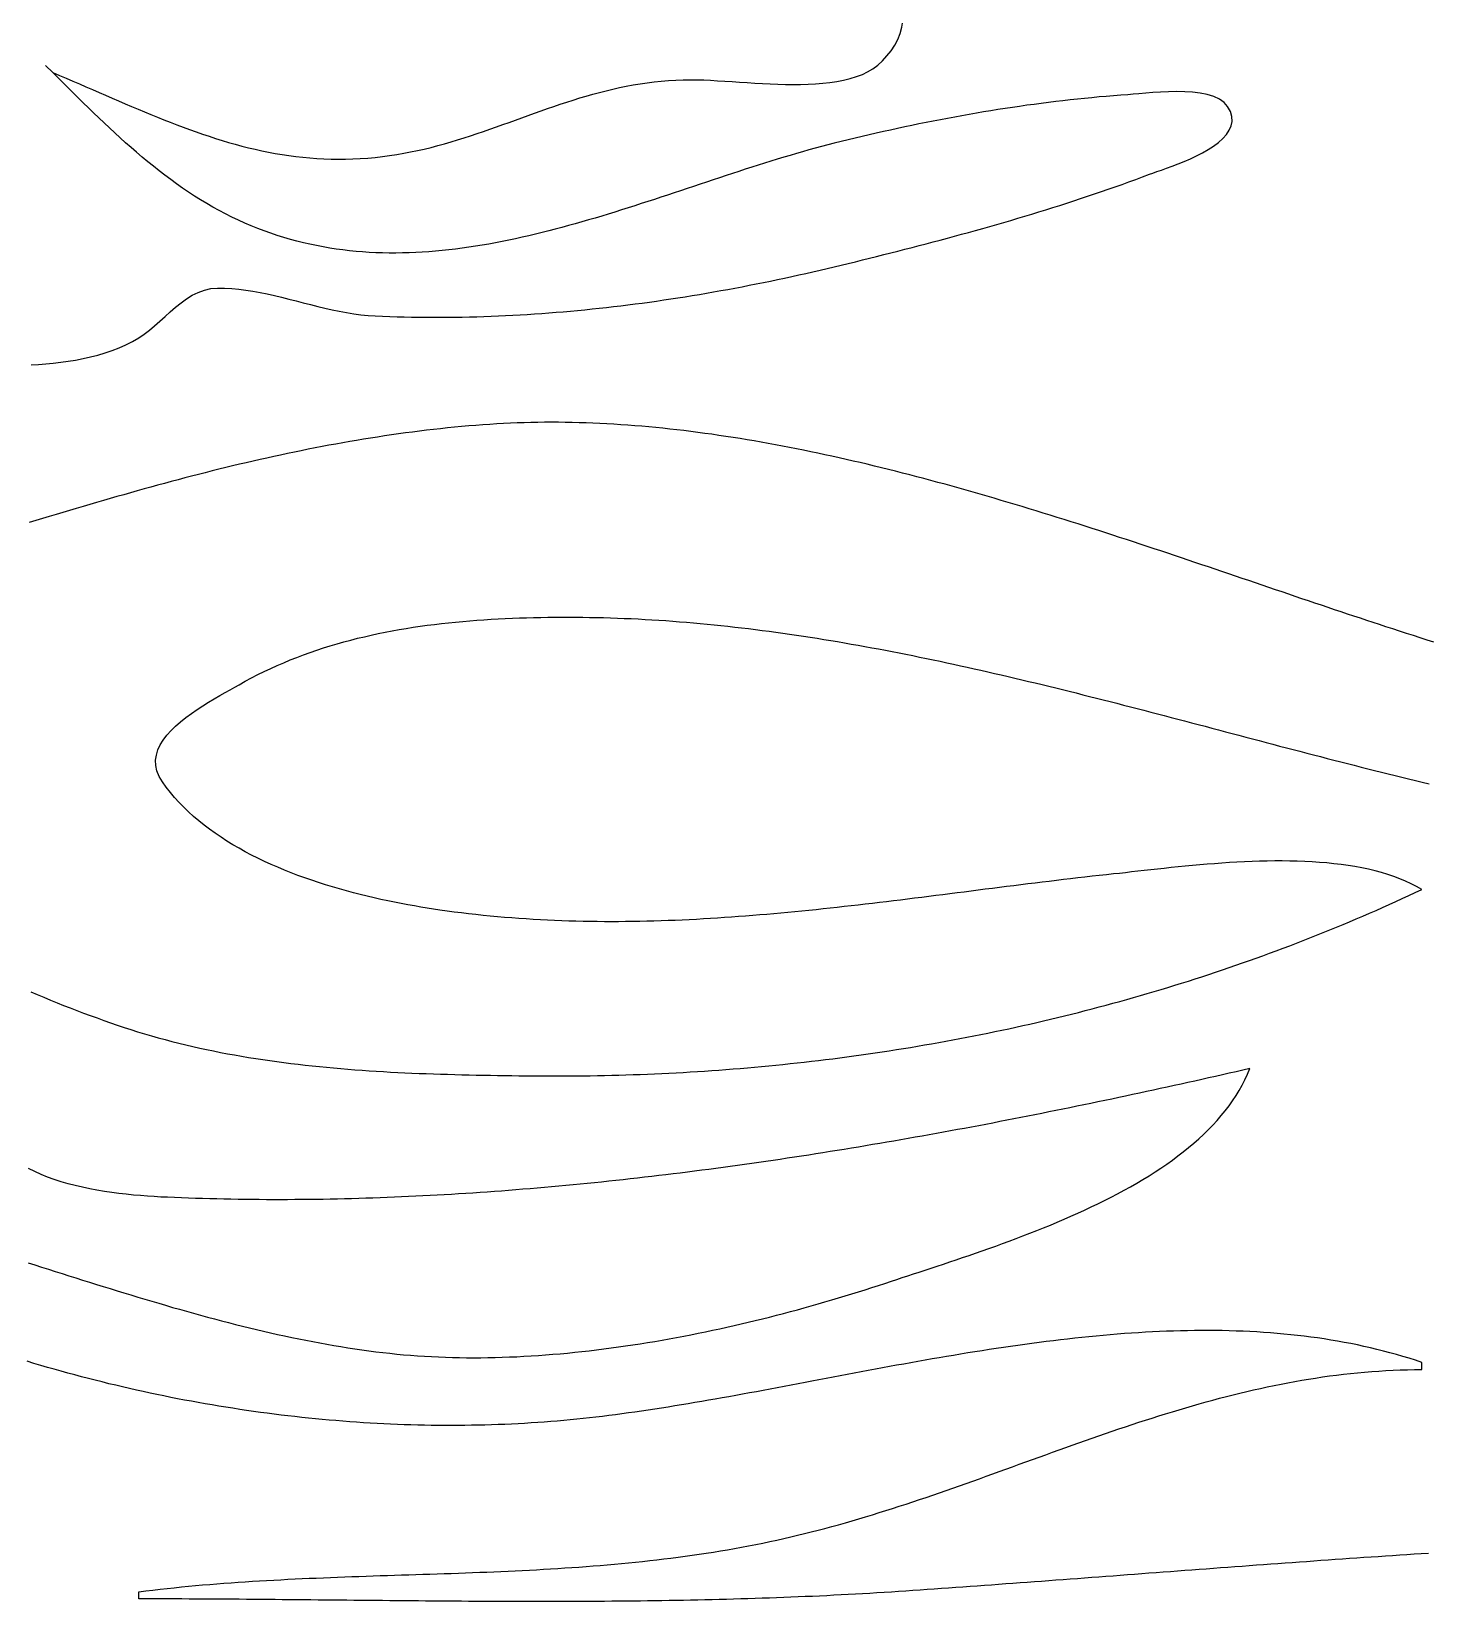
# Model space of a CAD drawing. Extents: x 0 to 3997, y 0 to 1531.
# Drawn here: x 3581 to 3775.8, y 545.6 to 764.7 of the extents above; entities that cross this region are included whole.
import ezdxf

# ---------------------------------------------------------------- set-up
doc = ezdxf.new("R2010")
doc.units = 0
doc.layers.add('C159', color=159, linetype='CONTINUOUS')
doc.layers.add('C7', color=7, linetype='CONTINUOUS')

msp = doc.modelspace()

# ---------------------------------------------------------------- linework, layer by layer
at = {"layer": 'C159'}
for points in [[(3696.9567, 758.7423), (3697.6805, 759.0871), (3698.3967, 759.5282), (3699.0939, 760.0555), (3699.7605, 760.6591), (3700.3851, 761.329), (3700.9563, 762.0554), (3701.4627, 762.8282), (3701.8928, 763.6375), (3702.2351, 764.4734), (3702.4782, 765.326), (3702.6107, 766.1852), (3702.6212, 767.0411), (3702.4981, 767.8839), (3702.23, 768.7035), (3701.8056, 769.49)], [(3609, 738.8209), (3608.11, 739.2658), (3607.2287, 739.7304), (3606.3559, 740.214), (3605.4914, 740.7157), (3604.6351, 741.2348), (3603.7869, 741.7705), (3602.9464, 742.3221), (3602.1137, 742.8887), (3601.2885, 743.4696), (3600.4706, 744.0641), (3599.6599, 744.6713), (3598.8562, 745.2905), (3598.0593, 745.9208), (3597.2692, 746.5617), (3596.4855, 747.2121), (3595.7083, 747.8715), (3594.9371, 748.539), (3594.1721, 749.2138), (3593.4128, 749.8952), (3592.6593, 750.5824), (3591.9113, 751.2746), (3591.1686, 751.9711), (3590.4311, 752.6711), (3589.6987, 753.3737), (3588.9711, 754.0783), (3588.2482, 754.7841), (3587.5298, 755.4903), (3586.8158, 756.1961), (3586.1059, 756.9007), (3585.4001, 757.6034), (3584.6982, 758.3034), (3584, 759), (3584.9375, 758.6073), (3585.8703, 758.2127), (3586.7986, 757.8165), (3587.7227, 757.4194), (3588.6429, 757.0218), (3589.5596, 756.6244), (3590.473, 756.2276), (3591.3835, 755.8319), (3592.2914, 755.4381), (3593.197, 755.0464), (3594.1007, 754.6576), (3595.0026, 754.2721), (3595.9032, 753.8905), (3596.8028, 753.5133), (3597.7016, 753.1411), (3598.6, 752.7744), (3599.4982, 752.4137), (3600.3967, 752.0596), (3601.2957, 751.7126), (3602.1956, 751.3733), (3603.0965, 751.0422), (3603.999, 750.7198), (3604.9032, 750.4067), (3605.8095, 750.1034), (3606.7182, 749.8104), (3607.6296, 749.5284), (3608.544, 749.2578), (3609.4618, 748.9991), (3610.3832, 748.753), (3611.3086, 748.5199), (3612.2382, 748.3004), (3613.1725, 748.095), (3614.1116, 747.9043), (3615.056, 747.7288), (3616.0059, 747.569), (3616.9616, 747.4256), (3617.9235, 747.2989), (3618.8918, 747.1896), (3619.867, 747.0983), (3620.8492, 747.0253), (3621.8388, 746.9714), (3622.8362, 746.9369), (3623.8416, 746.9226), (3624.8553, 746.9288), (3625.8777, 746.9561), (3626.9091, 747.0052), (3627.9497, 747.0764), (3629, 747.1705), (3630.0066, 747.282), (3631.0026, 747.4133), (3631.9884, 747.5635), (3632.9644, 747.7315), (3633.9313, 747.9164), (3634.8895, 748.1172), (3635.8396, 748.333), (3636.782, 748.5628), (3637.7172, 748.8055), (3638.6458, 749.0602), (3639.5683, 749.3259), (3640.4851, 749.6017), (3641.3969, 749.8866), (3642.3041, 750.1796), (3643.2071, 750.4797), (3644.1066, 750.786), (3645.0031, 751.0974), (3645.897, 751.413), (3646.7888, 751.7318), (3647.6791, 752.0529), (3648.5684, 752.3752), (3649.4571, 752.6978), (3650.3459, 753.0198), (3651.2351, 753.34), (3652.1254, 753.6577), (3653.0172, 753.9717), (3653.911, 754.2811), (3654.8074, 754.5849), (3655.7068, 754.8822), (3656.6098, 755.1719), (3657.5168, 755.4532), (3658.4285, 755.725), (3659.3452, 755.9863), (3660.2676, 756.2362), (3661.196, 756.4736), (3662.1311, 756.6977), (3663.0733, 756.9075), (3664.0232, 757.1018), (3664.9812, 757.2799), (3665.9478, 757.4407), (3666.9237, 757.5832), (3667.9092, 757.7065), (3668.9049, 757.8095), (3669.9114, 757.8914), (3670.929, 757.951), (3671.9584, 757.9876), (3673, 758), (3673.893, 757.9904), (3674.8181, 757.9638), (3675.7722, 757.9228), (3676.7521, 757.8703), (3677.7548, 757.8091), (3678.777, 757.742), (3679.8157, 757.6719), (3680.8678, 757.6015), (3681.93, 757.5337), (3682.9993, 757.4713), (3684.0725, 757.4171), (3685.1465, 757.3739), (3686.2182, 757.3446), (3687.2844, 757.332), (3688.342, 757.3388), (3689.3879, 757.368), (3690.4189, 757.4222), (3691.4319, 757.5045), (3692.4238, 757.6174), (3693.3914, 757.764), (3694.3317, 757.9469), (3695.2414, 758.169), (3696.1175, 758.4332), (3696.9568, 758.7423)], [(3747.9135, 754.2584), (3747.4087, 754.8272), (3746.7522, 755.2888), (3745.9649, 755.6527), (3745.0679, 755.9286), (3744.0824, 756.1261), (3743.0294, 756.2548), (3741.9301, 756.3244), (3740.8056, 756.3446), (3739.6769, 756.3249), (3738.5652, 756.2751), (3737.4916, 756.2047), (3736.4772, 756.1234), (3735.543, 756.0408), (3734.7102, 755.9666), (3734, 755.9105), (3732.9937, 755.8388), (3731.9869, 755.7616), (3730.9798, 755.679), (3729.9724, 755.591), (3728.9646, 755.4976), (3727.9567, 755.399), (3726.9486, 755.2953), (3725.9404, 755.1864), (3724.9322, 755.0724), (3723.924, 754.9534), (3722.9159, 754.8295), (3721.9079, 754.7007), (3720.9001, 754.5671), (3719.8926, 754.4287), (3718.8853, 754.2856), (3717.8785, 754.138), (3716.8721, 753.9857), (3715.8661, 753.829), (3714.8608, 753.6678), (3713.856, 753.5022), (3712.8519, 753.3323), (3711.8485, 753.1582), (3710.8459, 752.9799), (3709.8442, 752.7975), (3708.8433, 752.611), (3707.8434, 752.4205), (3706.8445, 752.2261), (3705.8467, 752.0278), (3704.8501, 751.8257), (3703.8546, 751.6199), (3702.8604, 751.4103), (3701.8675, 751.1972), (3700.8759, 750.9805), (3699.8858, 750.7603), (3698.8972, 750.5367), (3697.9101, 750.3097), (3696.9246, 750.0794), (3695.9408, 749.8459), (3694.9587, 749.6092), (3693.9784, 749.3693), (3693, 749.1265), (3692.1288, 748.9053), (3691.2555, 748.6771), (3690.3801, 748.4422), (3689.5027, 748.2009), (3688.6233, 747.9535), (3687.7419, 747.7003), (3686.8586, 747.4416), (3685.9734, 747.1778), (3685.0864, 746.9091), (3684.1976, 746.6359), (3683.307, 746.3586), (3682.4147, 746.0773), (3681.5207, 745.7924), (3680.625, 745.5043), (3679.7278, 745.2132), (3678.829, 744.9195), (3677.9287, 744.6235), (3677.0269, 744.3254), (3676.1236, 744.0257), (3675.219, 743.7246), (3674.313, 743.4224), (3673.4056, 743.1195), (3672.497, 742.8162), (3671.5872, 742.5127), (3670.6761, 742.2094), (3669.7639, 741.9067), (3668.8506, 741.6048), (3667.9362, 741.304), (3667.0207, 741.0046), (3666.1043, 740.7071), (3665.1868, 740.4116), (3664.2685, 740.1185), (3663.3493, 739.8281), (3662.4292, 739.5408), (3661.5084, 739.2568), (3660.5868, 738.9764), (3659.6644, 738.7), (3658.7414, 738.4279), (3657.8177, 738.1605), (3656.8935, 737.8979), (3655.9687, 737.6405), (3655.0433, 737.3887), (3654.1175, 737.1428), (3653.1913, 736.903), (3652.2646, 736.6698), (3651.3376, 736.4433), (3650.4103, 736.2239), (3649.4827, 736.012), (3648.5548, 735.8078), (3647.6268, 735.6117), (3646.6985, 735.424), (3645.7702, 735.2449), (3644.8418, 735.0749), (3643.9134, 734.9142), (3642.9849, 734.7631), (3642.0565, 734.6219), (3641.1282, 734.491), (3640.2, 734.3707), (3639.272, 734.2613), (3638.3441, 734.1631), (3637.4166, 734.0765), (3636.4892, 734.0016), (3635.5623, 733.9389), (3634.6356, 733.8887), (3633.7094, 733.8513), (3632.7836, 733.8269), (3631.8583, 733.816), (3630.9336, 733.8188), (3630.0093, 733.8356), (3629.0857, 733.8668), (3628.1628, 733.9126), (3627.2405, 733.9735), (3626.3189, 734.0496), (3625.3981, 734.1413), (3624.4781, 734.249), (3623.559, 734.3729), (3622.6407, 734.5134), (3621.7234, 734.6707), (3620.807, 734.8452), (3619.8916, 735.0372), (3618.9773, 735.2471), (3618.064, 735.475), (3617.1519, 735.7214), (3616.2409, 735.9866), (3615.3312, 736.2708), (3614.4227, 736.5745), (3613.5154, 736.8978), (3612.6095, 737.2411), (3611.705, 737.6048), (3610.8019, 737.9891), (3609.9002, 738.3944), (3609, 738.821)], [(3581, 718.2091), (3582.0097, 718.2692), (3583.0337, 718.3474), (3584.0683, 718.4458), (3585.1101, 718.5666), (3586.1552, 718.7119), (3587.2002, 718.884), (3588.2414, 719.085), (3589.2752, 719.3171), (3590.2979, 719.5825), (3591.306, 719.8833), (3592.2958, 720.2217), (3593.2637, 720.5998), (3594.2061, 721.0199), (3595.1194, 721.4841), (3596, 721.9946), (3596.7515, 722.5005), (3597.4898, 723.0672), (3598.2195, 723.6791), (3598.9451, 724.3205), (3599.6714, 724.9758), (3600.4029, 725.6296), (3601.1443, 726.2662), (3601.9002, 726.8701), (3602.6753, 727.4256), (3603.4741, 727.9172), (3604.3014, 728.3293), (3605.1617, 728.6463), (3606.0597, 728.8526), (3607, 728.9328), (3607.9818, 728.9222), (3608.9671, 728.8692), (3609.9555, 728.7777), (3610.9467, 728.6518), (3611.9406, 728.4953), (3612.9369, 728.3123), (3613.9353, 728.1068), (3614.9356, 727.8828), (3615.9375, 727.6443), (3616.9409, 727.3953), (3617.9454, 727.1397), (3618.9507, 726.8816), (3619.9568, 726.6249), (3620.9632, 726.3737), (3621.9698, 726.1319), (3622.9764, 725.9036), (3623.9826, 725.6927), (3624.9882, 725.5032), (3625.993, 725.3391), (3626.9967, 725.2044), (3627.9991, 725.1031), (3629, 725.0393), (3630.0134, 724.9975), (3631.0265, 724.9612), (3632.0392, 724.9303), (3633.0516, 724.9047), (3634.0636, 724.8845), (3635.0753, 724.8695), (3636.0866, 724.8598), (3637.0976, 724.8553), (3638.1081, 724.856), (3639.1183, 724.8618), (3640.1282, 724.8728), (3641.1376, 724.8888), (3642.1466, 724.9099), (3643.1553, 724.9359), (3644.1636, 724.967), (3645.1714, 725.003), (3646.1789, 725.044), (3647.186, 725.0898), (3648.1927, 725.1404), (3649.1989, 725.1959), (3650.2048, 725.2562), (3651.2102, 725.3212), (3652.2152, 725.3909), (3653.2198, 725.4653), (3654.2239, 725.5443), (3655.2277, 725.628), (3656.231, 725.7162), (3657.2338, 725.809), (3658.2362, 725.9063), (3659.2382, 726.008), (3660.2397, 726.1142), (3661.2408, 726.2248), (3662.2414, 726.3398), (3663.2416, 726.4592), (3664.2413, 726.5828), (3665.2405, 726.7107), (3666.2392, 726.8429), (3667.2375, 726.9793), (3668.2353, 727.1198), (3669.2327, 727.2645), (3670.2295, 727.4133), (3671.2259, 727.5662), (3672.2218, 727.7231), (3673.2171, 727.884), (3674.212, 728.0489), (3675.2064, 728.2177), (3676.2003, 728.3905), (3677.1937, 728.5671), (3678.1865, 728.7475), (3679.1789, 728.9318), (3680.1707, 729.1198), (3681.162, 729.3116), (3682.1528, 729.5071), (3683.143, 729.7062), (3684.1328, 729.909), (3685.1219, 730.1154), (3686.1106, 730.3254), (3687.0987, 730.5389), (3688.0863, 730.7559), (3689.0733, 730.9763), (3690.0597, 731.2002), (3691.0456, 731.4275), (3692.031, 731.6582), (3693.0157, 731.8922), (3694, 732.1296), (3694.9879, 732.37), (3695.976, 732.6116), (3696.9642, 732.8545), (3697.9525, 733.0987), (3698.9408, 733.3442), (3699.9291, 733.5913), (3700.9174, 733.8398), (3701.9055, 734.09), (3702.8934, 734.3419), (3703.8811, 734.5955), (3704.8686, 734.851), (3705.8558, 735.1084), (3706.8426, 735.3677), (3707.829, 735.6292), (3708.8149, 735.8928), (3709.8004, 736.1586), (3710.7853, 736.4267), (3711.7696, 736.6971), (3712.7533, 736.97), (3713.7363, 737.2455), (3714.7186, 737.5235), (3715.7001, 737.8042), (3716.6807, 738.0876), (3717.6605, 738.3739), (3718.6394, 738.663), (3719.6173, 738.9552), (3720.5941, 739.2503), (3721.57, 739.5486), (3722.5447, 739.8501), (3723.5182, 740.1549), (3724.4906, 740.463), (3725.4617, 740.7746), (3726.4315, 741.0896), (3727.3999, 741.4082), (3728.367, 741.7305), (3729.3326, 742.0565), (3730.2967, 742.3863), (3731.2593, 742.72), (3732.2203, 743.0576), (3733.1797, 743.3993), (3734.1374, 743.7451), (3735.0934, 744.095), (3736.0476, 744.4492), (3737, 744.8078), (3737.4615, 744.9764), (3738.0256, 745.175), (3738.6771, 745.4033), (3739.4005, 745.661), (3740.1808, 745.9477), (3741.0025, 746.2633), (3741.8504, 746.6073), (3742.7092, 746.9796), (3743.5636, 747.3799), (3744.3984, 747.8078), (3745.1983, 748.2631), (3745.9479, 748.7454), (3746.632, 749.2546), (3747.2354, 749.7903), (3747.7427, 750.3522), (3748.1387, 750.94), (3748.408, 751.5535), (3748.5354, 752.1924), (3748.5057, 752.8564), (3748.3035, 753.5452), (3747.9136, 754.2585)], [(3776.6846, 679.5033), (3775.7292, 679.8117), (3774.7739, 680.1204), (3773.8187, 680.4294), (3772.8637, 680.7388), (3771.9089, 681.0486), (3770.9543, 681.3589), (3770, 681.6697), (3769.1116, 681.9598), (3768.2208, 682.2521), (3767.3275, 682.5463), (3766.4318, 682.8425), (3765.5337, 683.1404), (3764.6333, 683.4401), (3763.7306, 683.7415), (3762.8256, 684.0445), (3761.9183, 684.3491), (3761.0088, 684.6551), (3760.0971, 684.9624), (3759.1833, 685.2711), (3758.2673, 685.581), (3757.3493, 685.8921), (3756.4292, 686.2042), (3755.507, 686.5174), (3754.5828, 686.8315), (3753.6567, 687.1464), (3752.7286, 687.4622), (3751.7986, 687.7786), (3750.8668, 688.0957), (3749.9331, 688.4133), (3748.9976, 688.7315), (3748.0603, 689.05), (3747.1212, 689.3689), (3746.1804, 689.688), (3745.238, 690.0073), (3744.2939, 690.3268), (3743.3481, 690.6463), (3742.4008, 690.9657), (3741.4519, 691.285), (3740.5014, 691.6042), (3739.5495, 691.9231), (3738.5961, 692.2416), (3737.6413, 692.5597), (3736.685, 692.8774), (3735.7274, 693.1945), (3734.7684, 693.511), (3733.8081, 693.8267), (3732.8466, 694.1417), (3731.8838, 694.4558), (3730.9198, 694.769), (3729.9545, 695.0811), (3728.9882, 695.3922), (3728.0207, 695.7022), (3727.0521, 696.0109), (3726.0824, 696.3183), (3725.1118, 696.6243), (3724.1401, 696.9289), (3723.1674, 697.2319), (3722.1939, 697.5333), (3721.2194, 697.8331), (3720.244, 698.1311), (3719.2678, 698.4273), (3718.2908, 698.7215), (3717.313, 699.0138), (3716.3345, 699.3041), (3715.3552, 699.5922), (3714.3753, 699.8781), (3713.3947, 700.1617), (3712.4135, 700.443), (3711.4317, 700.7219), (3710.4493, 700.9983), (3709.4664, 701.272), (3708.4831, 701.5432), (3707.4992, 701.8116), (3706.5149, 702.0772), (3705.5302, 702.34), (3704.5452, 702.5998), (3703.5598, 702.8566), (3702.574, 703.1102), (3701.5881, 703.3607), (3700.6018, 703.608), (3699.6154, 703.852), (3698.6287, 704.0925), (3697.642, 704.3296), (3696.6551, 704.5631), (3695.6681, 704.793), (3694.681, 705.0193), (3693.6939, 705.2417), (3692.7069, 705.4603), (3691.7198, 705.675), (3690.7329, 705.8857), (3689.746, 706.0924), (3688.7593, 706.2949), (3687.7727, 706.4931), (3686.7863, 706.6871), (3685.8002, 706.8767), (3684.8143, 707.0619), (3683.8287, 707.2426), (3682.8434, 707.4187), (3681.8584, 707.5901), (3680.8739, 707.7568), (3679.8897, 707.9186), (3678.906, 708.0756), (3677.9228, 708.2276), (3676.94, 708.3746), (3675.9579, 708.5164), (3674.9763, 708.6531), (3673.9952, 708.7845), (3673.0149, 708.9106), (3672.0351, 709.0313), (3671.0561, 709.1465), (3670.0778, 709.2561), (3669.1003, 709.3601), (3668.1235, 709.4584), (3667.1476, 709.5509), (3666.1725, 709.6375), (3665.1983, 709.7182), (3664.2251, 709.7929), (3663.2527, 709.8615), (3662.2814, 709.924), (3661.311, 709.9802), (3660.3417, 710.0302), (3659.3735, 710.0737), (3658.4064, 710.1108), (3657.4404, 710.1413), (3656.4756, 710.1653), (3655.5119, 710.1826), (3654.5495, 710.1931), (3653.5884, 710.1968), (3652.6285, 710.1936), (3651.67, 710.1834), (3650.7128, 710.1662), (3649.757, 710.1418), (3648.8027, 710.1102), (3647.8497, 710.0714), (3646.8983, 710.0252), (3645.9483, 709.9716), (3645, 709.9105), (3644.011, 709.8398), (3643.0233, 709.7636), (3642.0367, 709.6817), (3641.0513, 709.5944), (3640.0671, 709.5016), (3639.0841, 709.4035), (3638.1022, 709.3001), (3637.1214, 709.1915), (3636.1417, 709.0777), (3635.1631, 708.9589), (3634.1855, 708.8351), (3633.209, 708.7064), (3632.2336, 708.5728), (3631.2592, 708.4345), (3630.2858, 708.2915), (3629.3134, 708.1438), (3628.342, 707.9916), (3627.3716, 707.8349), (3626.4021, 707.6738), (3625.4336, 707.5084), (3624.4659, 707.3387), (3623.4992, 707.1648), (3622.5334, 706.9868), (3621.5685, 706.8048), (3620.6044, 706.6188), (3619.6411, 706.4289), (3618.6787, 706.2352), (3617.7172, 706.0377), (3616.7564, 705.8366), (3615.7964, 705.6318), (3614.8372, 705.4236), (3613.8787, 705.2118), (3612.921, 704.9967), (3611.9641, 704.7783), (3611.0078, 704.5566), (3610.0522, 704.3318), (3609.0973, 704.1038), (3608.1431, 703.8729), (3607.1895, 703.639), (3606.2366, 703.4023), (3605.2843, 703.1627), (3604.3326, 702.9204), (3603.3815, 702.6755), (3602.431, 702.4279), (3601.481, 702.1779), (3600.5316, 701.9254), (3599.5827, 701.6706), (3598.6344, 701.4135), (3597.6865, 701.1541), (3596.7391, 700.8926), (3595.7922, 700.6291), (3594.8458, 700.3635), (3593.8998, 700.0961), (3592.9542, 699.8268), (3592.0091, 699.5557), (3591.0643, 699.2828), (3590.1199, 699.0084), (3589.1759, 698.7324), (3588.2323, 698.4549), (3587.289, 698.176), (3586.346, 697.8958), (3585.4033, 697.6143), (3584.4609, 697.3316), (3583.5188, 697.0478), (3582.5769, 696.7629), (3581.6353, 696.4771), (3580.6939, 696.1903)], [(3610, 673.5709), (3610.8701, 674.0593), (3611.7468, 674.5312), (3612.6301, 674.9868), (3613.5195, 675.4264), (3614.4151, 675.8502), (3615.3165, 676.2585), (3616.2237, 676.6516), (3617.1363, 677.0297), (3618.0543, 677.3932), (3618.9774, 677.7422), (3619.9054, 678.0771), (3620.8382, 678.3981), (3621.7755, 678.7055), (3622.7173, 678.9996), (3623.6632, 679.2807), (3624.6132, 679.5489), (3625.5669, 679.8046), (3626.5243, 680.0481), (3627.4851, 680.2796), (3628.4492, 680.4994), (3629.4163, 680.7078), (3630.3863, 680.905), (3631.359, 681.0913), (3632.3343, 681.267), (3633.3118, 681.4323), (3634.2914, 681.5875), (3635.273, 681.733), (3636.2563, 681.8689), (3637.2412, 681.9955), (3638.2274, 682.1131), (3639.2148, 682.222), (3640.2033, 682.3224), (3641.1925, 682.4147), (3642.1824, 682.499), (3643.1726, 682.5757), (3644.1632, 682.645), (3645.1537, 682.7072), (3646.1442, 682.7626), (3647.1343, 682.8114), (3648.1239, 682.8539), (3649.1128, 682.8904), (3650.1009, 682.9211), (3651.0878, 682.9464), (3652.0735, 682.9665), (3653.0578, 682.9816), (3654.0404, 682.992), (3655.0212, 682.998), (3656, 683), (3656.9695, 682.9973), (3657.9385, 682.9895), (3658.9071, 682.9766), (3659.8752, 682.9587), (3660.8428, 682.9359), (3661.8099, 682.9081), (3662.7766, 682.8754), (3663.7429, 682.8379), (3664.7086, 682.7957), (3665.674, 682.7488), (3666.6389, 682.6972), (3667.6033, 682.641), (3668.5673, 682.5803), (3669.5309, 682.515), (3670.4941, 682.4454), (3671.4569, 682.3713), (3672.4192, 682.293), (3673.3812, 682.2103), (3674.3427, 682.1235), (3675.3039, 682.0324), (3676.2647, 681.9373), (3677.2251, 681.8381), (3678.1851, 681.7349), (3679.1447, 681.6277), (3680.1039, 681.5166), (3681.0628, 681.4017), (3682.0214, 681.2831), (3682.9796, 681.1606), (3683.9374, 681.0345), (3684.8949, 680.9048), (3685.8521, 680.7715), (3686.8089, 680.6346), (3687.7654, 680.4943), (3688.7216, 680.3506), (3689.6774, 680.2036), (3690.633, 680.0532), (3691.5882, 679.8996), (3692.5432, 679.7427), (3693.4978, 679.5828), (3694.4522, 679.4197), (3695.4062, 679.2536), (3696.36, 679.0845), (3697.3135, 678.9125), (3698.2668, 678.7377), (3699.2197, 678.56), (3700.1725, 678.3795), (3701.1249, 678.1963), (3702.0771, 678.0105), (3703.0291, 677.822), (3703.9808, 677.631), (3704.9323, 677.4376), (3705.8836, 677.2416), (3706.8346, 677.0433), (3707.7855, 676.8427), (3708.7361, 676.6397), (3709.6865, 676.4345), (3710.6367, 676.2272), (3711.5867, 676.0178), (3712.5365, 675.8062), (3713.4861, 675.5927), (3714.4356, 675.3772), (3715.3848, 675.1598), (3716.3339, 674.9405), (3717.2828, 674.7195), (3718.2316, 674.4967), (3719.1802, 674.2722), (3720.1286, 674.0461), (3721.077, 673.8184), (3722.0251, 673.5892), (3722.9732, 673.3585), (3723.9211, 673.1264), (3724.8688, 672.8929), (3725.8165, 672.6581), (3726.764, 672.422), (3727.7115, 672.1848), (3728.6588, 671.9464), (3729.606, 671.7069), (3730.5531, 671.4663), (3731.5002, 671.2248), (3732.4471, 670.9823), (3733.394, 670.7389), (3734.3408, 670.4948), (3735.2876, 670.2498), (3736.2342, 670.0041), (3737.1809, 669.7578), (3738.1274, 669.5108), (3739.0739, 669.2633), (3740.0204, 669.0153), (3740.9668, 668.7669), (3741.9133, 668.518), (3742.8596, 668.2688), (3743.806, 668.0193), (3744.7523, 667.7696), (3745.6986, 667.5197), (3746.645, 667.2696), (3747.5913, 667.0195), (3748.5376, 666.7694), (3749.4839, 666.5193), (3750.4303, 666.2693), (3751.3767, 666.0194), (3752.323, 665.7698), (3753.2695, 665.5204), (3754.2159, 665.2712), (3755.1624, 665.0225), (3756.109, 664.7741), (3757.0555, 664.5263), (3758.0022, 664.2789), (3758.9489, 664.0321), (3759.8957, 663.786), (3760.8425, 663.5405), (3761.7894, 663.2957), (3762.7364, 663.0518), (3763.6835, 662.8087), (3764.6307, 662.5665), (3765.578, 662.3252), (3766.5254, 662.0849), (3767.4729, 661.8457), (3768.4205, 661.6076), (3769.3682, 661.3707), (3770.316, 661.135), (3771.264, 660.9006), (3772.2121, 660.6675), (3773.1603, 660.4358), (3774.1087, 660.2055), (3775.0573, 659.9767), (3776.0059, 659.7494)], [(3599.2963, 660.003), (3598.8343, 660.7748), (3598.5299, 661.537), (3598.3724, 662.2884), (3598.3515, 663.0283), (3598.4568, 663.7555), (3598.6777, 664.4691), (3599.0038, 665.1682), (3599.4247, 665.8517), (3599.9299, 666.5186), (3600.5089, 667.168), (3601.1513, 667.799), (3601.8467, 668.4104), (3602.5845, 669.0014), (3603.3544, 669.571), (3604.1459, 670.1181), (3604.9484, 670.6419), (3605.7517, 671.1413), (3606.5452, 671.6153), (3607.3184, 672.063), (3608.061, 672.4834), (3608.7624, 672.8755), (3609.4122, 673.2383), (3610, 673.571)], [(3732, 647.1658), (3730.9992, 647.0576), (3729.9992, 646.9477), (3729.0002, 646.8361), (3728.002, 646.7229), (3727.0046, 646.6082), (3726.008, 646.4921), (3725.0122, 646.3746), (3724.0171, 646.256), (3723.0228, 646.1362), (3722.0292, 646.0154), (3721.0363, 645.8937), (3720.0441, 645.7711), (3719.0525, 645.6478), (3718.0615, 645.5239), (3717.0712, 645.3994), (3716.0815, 645.2744), (3715.0923, 645.1491), (3714.1037, 645.0235), (3713.1156, 644.8978), (3712.128, 644.772), (3711.1409, 644.6462), (3710.1543, 644.5206), (3709.1681, 644.3951), (3708.1824, 644.27), (3707.197, 644.1453), (3706.2121, 644.021), (3705.2275, 643.8974), (3704.2432, 643.7745), (3703.2593, 643.6524), (3702.2757, 643.5311), (3701.2924, 643.4108), (3700.3093, 643.2917), (3699.3265, 643.1736), (3698.3438, 643.0569), (3697.3614, 642.9415), (3696.3792, 642.8276), (3695.3971, 642.7152), (3694.4152, 642.6045), (3693.4334, 642.4955), (3692.4516, 642.3884), (3691.47, 642.2832), (3690.4884, 642.18), (3689.5068, 642.079), (3688.5253, 641.9802), (3687.5437, 641.8837), (3686.5621, 641.7896), (3685.5805, 641.6981), (3684.5988, 641.6091), (3683.617, 641.5229), (3682.6351, 641.4394), (3681.6531, 641.3589), (3680.6709, 641.2813), (3679.6885, 641.2068), (3678.706, 641.1355), (3677.7232, 641.0675), (3676.7402, 641.0029), (3675.7569, 640.9417), (3674.7734, 640.8841), (3673.7896, 640.8301), (3672.8054, 640.7799), (3671.821, 640.7335), (3670.8361, 640.6911), (3669.8509, 640.6528), (3668.8653, 640.6185), (3667.8792, 640.5885), (3666.8928, 640.5628), (3665.9058, 640.5416), (3664.9184, 640.5249), (3663.9305, 640.5128), (3662.942, 640.5054), (3661.953, 640.5028), (3660.9634, 640.5051), (3659.9733, 640.5124), (3658.9825, 640.5248), (3657.9912, 640.5424), (3656.9991, 640.5652), (3656.0064, 640.5935), (3655.013, 640.6272), (3654.0189, 640.6665), (3653.0241, 640.7115), (3652.0285, 640.7622), (3651.0322, 640.8188), (3650.035, 640.8813), (3649.0371, 640.9499), (3648.0383, 641.0247), (3647.0386, 641.1056), (3646.0381, 641.193), (3645.0367, 641.2867), (3644.0344, 641.387), (3643.0311, 641.4939), (3642.0269, 641.6075), (3641.0217, 641.7279), (3640.0154, 641.8553), (3639.0082, 641.9896), (3638, 642.1311), (3637.1337, 642.2588), (3636.2537, 642.3953), (3635.3607, 642.5407), (3634.4559, 642.6954), (3633.5402, 642.8594), (3632.6146, 643.0332), (3631.6801, 643.2169), (3630.7377, 643.4109), (3629.7883, 643.6152), (3628.8329, 643.8302), (3627.8725, 644.0562), (3626.9082, 644.2933), (3625.9408, 644.5419), (3624.9715, 644.8021), (3624.0011, 645.0743), (3623.0306, 645.3586), (3622.0611, 645.6553), (3621.0935, 645.9647), (3620.1288, 646.2869), (3619.168, 646.6224), (3618.2121, 646.9712), (3617.262, 647.3336), (3616.3188, 647.71), (3615.3834, 648.1005), (3614.4569, 648.5053), (3613.5402, 648.9248), (3612.6342, 649.3592), (3611.74, 649.8087), (3610.8586, 650.2736), (3609.991, 650.7541), (3609.1381, 651.2504), (3608.3009, 651.7629), (3607.4804, 652.2917), (3606.6776, 652.8371), (3605.8934, 653.3994), (3605.129, 653.9787), (3604.3852, 654.5754), (3603.663, 655.1897), (3602.9634, 655.8218), (3602.2875, 656.472), (3601.6361, 657.1406), (3601.0104, 657.8277), (3600.4111, 658.5336), (3599.8395, 659.2586), (3599.2964, 660.003)], [(3580.9252, 630.7185), (3581.8416, 630.3318), (3582.7599, 629.9497), (3583.6802, 629.5724), (3584.6025, 629.1998), (3585.5269, 628.8322), (3586.4533, 628.4696), (3587.3819, 628.112), (3588.3126, 627.7596), (3589.2455, 627.4125), (3590.1806, 627.0708), (3591.1181, 626.7345), (3592.0578, 626.4038), (3593, 626.0787), (3593.9473, 625.7604), (3594.8969, 625.4521), (3595.8488, 625.1534), (3596.8028, 624.8644), (3597.7589, 624.5847), (3598.7171, 624.3144), (3599.6774, 624.053), (3600.6396, 623.8007), (3601.6036, 623.557), (3602.5696, 623.322), (3603.5373, 623.0954), (3604.5067, 622.8771), (3605.4778, 622.667), (3606.4506, 622.4648), (3607.4249, 622.2704), (3608.4007, 622.0836), (3609.3779, 621.9043), (3610.3566, 621.7323), (3611.3366, 621.5675), (3612.3179, 621.4096), (3613.3004, 621.2586), (3614.2841, 621.1143), (3615.269, 620.9765), (3616.2549, 620.8451), (3617.2418, 620.7198), (3618.2296, 620.6006), (3619.2184, 620.4872), (3620.208, 620.3795), (3621.1983, 620.2774), (3622.1894, 620.1807), (3623.1812, 620.0892), (3624.1736, 620.0028), (3625.1666, 619.9212), (3626.1601, 619.8445), (3627.154, 619.7723), (3628.1484, 619.7045), (3629.143, 619.641), (3630.138, 619.5815), (3631.1332, 619.5261), (3632.1286, 619.4744), (3633.124, 619.4263), (3634.1196, 619.3816), (3635.1152, 619.3403), (3636.1107, 619.3021), (3637.1061, 619.2669), (3638.1013, 619.2345), (3639.0964, 619.2047), (3640.0911, 619.1775), (3641.0856, 619.1525), (3642.0797, 619.1298), (3643.0733, 619.109), (3644.0664, 619.0901), (3645.059, 619.0729), (3646.051, 619.0572), (3647.0423, 619.0429), (3648.0329, 619.0298), (3649.0228, 619.0177), (3650.0118, 619.0065), (3651, 618.9961), (3651.9983, 618.9874), (3652.9966, 618.9818), (3653.9949, 618.9794), (3654.9932, 618.9801), (3655.9915, 618.984), (3656.9898, 618.991), (3657.9881, 619.0012), (3658.9863, 619.0145), (3659.9844, 619.0311), (3660.9825, 619.0508), (3661.9805, 619.0737), (3662.9784, 619.0997), (3663.9762, 619.129), (3664.9738, 619.1614), (3665.9713, 619.1971), (3666.9687, 619.2359), (3667.966, 619.278), (3668.9631, 619.3232), (3669.96, 619.3717), (3670.9567, 619.4234), (3671.9532, 619.4784), (3672.9495, 619.5365), (3673.9456, 619.5979), (3674.9414, 619.6626), (3675.937, 619.7305), (3676.9323, 619.8016), (3677.9274, 619.876), (3678.9222, 619.9536), (3679.9167, 620.0346), (3680.9109, 620.1188), (3681.9048, 620.2062), (3682.8983, 620.297), (3683.8916, 620.391), (3684.8844, 620.4883), (3685.8769, 620.5889), (3686.8691, 620.6928), (3687.8608, 620.8), (3688.8522, 620.9106), (3689.8431, 621.0244), (3690.8336, 621.1415), (3691.8237, 621.262), (3692.8134, 621.3858), (3693.8026, 621.5129), (3694.7913, 621.6434), (3695.7796, 621.7772), (3696.7673, 621.9143), (3697.7546, 622.0549), (3698.7414, 622.1987), (3699.7276, 622.3459), (3700.7133, 622.4965), (3701.6984, 622.6505), (3702.683, 622.8078), (3703.6671, 622.9685), (3704.6505, 623.1326), (3705.6334, 623.3001), (3706.6156, 623.4709), (3707.5972, 623.6452), (3708.5782, 623.8229), (3709.5586, 624.004), (3710.5383, 624.1884), (3711.5174, 624.3764), (3712.4958, 624.5677), (3713.4735, 624.7624), (3714.4505, 624.9606), (3715.4267, 625.1623), (3716.4023, 625.3673), (3717.3771, 625.5758), (3718.3512, 625.7878), (3719.3246, 626.0032), (3720.2972, 626.2221), (3721.269, 626.4444), (3722.24, 626.6703), (3723.2102, 626.8995), (3724.1796, 627.1323), (3725.1481, 627.3686), (3726.1159, 627.6083), (3727.0828, 627.8515), (3728.0488, 628.0983), (3729.0139, 628.3485), (3729.9782, 628.6022), (3730.9416, 628.8595), (3731.9041, 629.1203), (3732.8657, 629.3846), (3733.8263, 629.6524), (3734.786, 629.9237), (3735.7447, 630.1986), (3736.7025, 630.477), (3737.6593, 630.759), (3738.6151, 631.0445), (3739.57, 631.3336), (3740.5238, 631.6262), (3741.4766, 631.9224), (3742.4283, 632.2222), (3743.3791, 632.5256), (3744.3287, 632.8325), (3745.2773, 633.143), (3746.2248, 633.4571), (3747.1713, 633.7748), (3748.1166, 634.0961), (3749.0608, 634.421), (3750.0039, 634.7495), (3750.9458, 635.0816), (3751.8867, 635.4173), (3752.8263, 635.7567), (3753.7648, 636.0996), (3754.7021, 636.4462), (3755.6382, 636.7965), (3756.5731, 637.1504), (3757.5067, 637.5079), (3758.4392, 637.8691), (3759.3704, 638.2339), (3760.3003, 638.6024), (3761.229, 638.9746), (3762.1565, 639.3504), (3763.0826, 639.7299), (3764.0074, 640.1131), (3764.9309, 640.4999), (3765.8531, 640.8905), (3766.774, 641.2847), (3767.6935, 641.6827), (3768.6117, 642.0843), (3769.5285, 642.4897), (3770.4439, 642.8988), (3771.358, 643.3115), (3772.2706, 643.7281), (3773.1818, 644.1483), (3774.0916, 644.5723), (3775, 645), (3774.2712, 645.4144), (3773.515, 645.8017), (3772.7327, 646.1626), (3771.9255, 646.4978), (3771.0944, 646.8081), (3770.2408, 647.0942), (3769.3657, 647.3568), (3768.4705, 647.5966), (3767.5562, 647.8144), (3766.6241, 648.011), (3765.6753, 648.187), (3764.7111, 648.3432), (3763.7326, 648.4803), (3762.741, 648.599), (3761.7376, 648.7002), (3760.7234, 648.7844), (3759.6997, 648.8525), (3758.6677, 648.9051), (3757.6286, 648.943), (3756.5835, 648.967), (3755.5336, 648.9777), (3754.4802, 648.9759), (3753.4244, 648.9624), (3752.3674, 648.9378), (3751.3104, 648.9029), (3750.2545, 648.8584), (3749.2011, 648.8051), (3748.1512, 648.7436), (3747.1061, 648.6748), (3746.0669, 648.5993), (3745.0348, 648.5179), (3744.011, 648.4313), (3742.9968, 648.3402), (3741.9932, 648.2454), (3741.0016, 648.1476), (3740.023, 648.0476), (3739.0586, 647.946), (3738.1097, 647.8436), (3737.1775, 647.7412), (3736.2631, 647.6394), (3735.3676, 647.5389), (3734.4924, 647.4407), (3733.6386, 647.3452), (3732.8074, 647.2534), (3732, 647.1659)], [(3580.5617, 592.9088), (3581.507, 592.6086), (3582.454, 592.3077), (3583.4028, 592.0063), (3584.3534, 591.7044), (3585.3055, 591.4024), (3586.2593, 591.1003), (3587.2147, 590.7984), (3588.1716, 590.4969), (3589.1299, 590.1958), (3590.0897, 589.8955), (3591.0508, 589.596), (3592.0133, 589.2976), (3592.977, 589.0004), (3593.9419, 588.7046), (3594.908, 588.4104), (3595.8753, 588.118), (3596.8436, 587.8275), (3597.8129, 587.5391), (3598.7832, 587.253), (3599.7544, 586.9694), (3600.7265, 586.6885), (3601.6994, 586.4104), (3602.6731, 586.1353), (3603.6475, 585.8634), (3604.6226, 585.5949), (3605.5983, 585.33), (3606.5746, 585.0687), (3607.5515, 584.8114), (3608.5288, 584.5581), (3609.5065, 584.3092), (3610.4847, 584.0646), (3611.4631, 583.8247), (3612.4418, 583.5896), (3613.4208, 583.3595), (3614.4, 583.1345), (3615.3793, 582.9149), (3616.3586, 582.7007), (3617.338, 582.4923), (3618.3174, 582.2897), (3619.2968, 582.0932), (3620.276, 581.903), (3621.2551, 581.7191), (3622.2339, 581.5418), (3623.2125, 581.3713), (3624.1908, 581.2077), (3625.1687, 581.0512), (3626.1462, 580.9021), (3627.1233, 580.7604), (3628.0998, 580.6264), (3629.0758, 580.5002), (3630.0512, 580.382), (3631.0259, 580.2721), (3632, 580.1705), (3632.9583, 580.0795), (3633.9205, 579.9976), (3634.8866, 579.9249), (3635.8563, 579.8612), (3636.8295, 579.8063), (3637.8061, 579.7602), (3638.786, 579.7227), (3639.7689, 579.6938), (3640.7549, 579.6734), (3641.7436, 579.6614), (3642.735, 579.6576), (3643.729, 579.6619), (3644.7254, 579.6743), (3645.724, 579.6947), (3646.7248, 579.7228), (3647.7276, 579.7588), (3648.7322, 579.8023), (3649.7386, 579.8534), (3650.7465, 579.912), (3651.7559, 579.9778), (3652.7666, 580.0509), (3653.7784, 580.1311), (3654.7913, 580.2183), (3655.805, 580.3124), (3656.8195, 580.4134), (3657.8346, 580.521), (3658.8502, 580.6353), (3659.8661, 580.756), (3660.8822, 580.8832), (3661.8984, 581.0166), (3662.9145, 581.1563), (3663.9303, 581.302), (3664.9458, 581.4537), (3665.9608, 581.6114), (3666.9752, 581.7747), (3667.9887, 581.9438), (3669.0014, 582.1184), (3670.013, 582.2985), (3671.0234, 582.484), (3672.0325, 582.6747), (3673.0401, 582.8706), (3674.0462, 583.0716), (3675.0504, 583.2775), (3676.0528, 583.4883), (3677.0532, 583.7038), (3678.0514, 583.9239), (3679.0473, 584.1486), (3680.0408, 584.3778), (3681.0317, 584.6113), (3682.0198, 584.849), (3683.0052, 585.0908), (3683.9875, 585.3367), (3684.9667, 585.5865), (3685.9426, 585.8401), (3686.9151, 586.0974), (3687.8841, 586.3583), (3688.8494, 586.6228), (3689.8109, 586.8907), (3690.7684, 587.1618), (3691.7218, 587.4362), (3692.671, 587.7136), (3693.6158, 587.9941), (3694.5561, 588.2775), (3695.4917, 588.5636), (3696.4225, 588.8524), (3697.3484, 589.1438), (3698.2693, 589.4377), (3699.1849, 589.734), (3700.0952, 590.0325), (3701, 590.3333), (3701.7399, 590.5798), (3702.4986, 590.831), (3703.2751, 591.0868), (3704.0687, 591.3475), (3704.8785, 591.6131), (3705.7036, 591.8839), (3706.5433, 592.1598), (3707.3967, 592.4412), (3708.263, 592.728), (3709.1413, 593.0204), (3710.0307, 593.3186), (3710.9306, 593.6227), (3711.8399, 593.9327), (3712.758, 594.249), (3713.6839, 594.5715), (3714.6168, 594.9004), (3715.556, 595.2358), (3716.5004, 595.5779), (3717.4494, 595.9268), (3718.4021, 596.2827), (3719.3576, 596.6456), (3720.3151, 597.0157), (3721.2738, 597.3931), (3722.2328, 597.778), (3723.1914, 598.1705), (3724.1486, 598.5706), (3725.1036, 598.9787), (3726.0557, 599.3947), (3727.0039, 599.8188), (3727.9474, 600.2511), (3728.8855, 600.6919), (3729.8172, 601.1411), (3730.7417, 601.599), (3731.6582, 602.0656), (3732.5659, 602.5411), (3733.4639, 603.0257), (3734.3513, 603.5194), (3735.2275, 604.0224), (3736.0914, 604.5348), (3736.9423, 605.0568), (3737.7794, 605.5885), (3738.6018, 606.1299), (3739.4086, 606.6814), (3740.1991, 607.2429), (3740.9725, 607.8146), (3741.7277, 608.3966), (3742.4641, 608.9891), (3743.1809, 609.5922), (3743.877, 610.206), (3744.5518, 610.8307), (3745.2045, 611.4664), (3745.834, 612.1133), (3746.4397, 612.7713), (3747.0207, 613.4408), (3747.5762, 614.1218), (3748.1052, 614.8144), (3748.6071, 615.5188), (3749.0809, 616.2351), (3749.5258, 616.9635), (3749.941, 617.704), (3750.3257, 618.4568), (3750.6789, 619.2221), (3751, 620), (3750.045, 619.7814), (3749.0892, 619.5634), (3748.1325, 619.3461), (3747.1749, 619.1293), (3746.2165, 618.9131), (3745.2572, 618.6976), (3744.297, 618.4827), (3743.336, 618.2684), (3742.3742, 618.0549), (3741.4115, 617.842), (3740.4481, 617.6299), (3739.4838, 617.4184), (3738.5187, 617.2077), (3737.5529, 616.9977), (3736.5862, 616.7886), (3735.6189, 616.5801), (3734.6507, 616.3725), (3733.6818, 616.1657), (3732.7122, 615.9598), (3731.7418, 615.7546), (3730.7708, 615.5503), (3729.799, 615.3469), (3728.8265, 615.1444), (3727.8533, 614.9428), (3726.8795, 614.7421), (3725.9049, 614.5423), (3724.9298, 614.3435), (3723.9539, 614.1457), (3722.9775, 613.9488), (3722.0003, 613.7529), (3721.0226, 613.558), (3720.0443, 613.3642), (3719.0653, 613.1713), (3718.0858, 612.9796), (3717.1056, 612.7889), (3716.1249, 612.5993), (3715.1436, 612.4108), (3714.1618, 612.2234), (3713.1794, 612.0371), (3712.1965, 611.852), (3711.2131, 611.668), (3710.2291, 611.4852), (3709.2446, 611.3036), (3708.2597, 611.1232), (3707.2742, 610.944), (3706.2882, 610.7661), (3705.3018, 610.5894), (3704.3149, 610.414), (3703.3276, 610.2398), (3702.3398, 610.067), (3701.3516, 609.8954), (3700.363, 609.7252), (3699.3739, 609.5563), (3698.3845, 609.3888), (3697.3946, 609.2227), (3696.4044, 609.0579), (3695.4138, 608.8946), (3694.4228, 608.7326), (3693.4315, 608.5721), (3692.4398, 608.413), (3691.4477, 608.2554), (3690.4554, 608.0993), (3689.4627, 607.9447), (3688.4697, 607.7916), (3687.4764, 607.64), (3686.4828, 607.4899), (3685.489, 607.3414), (3684.4948, 607.1944), (3683.5004, 607.0491), (3682.5058, 606.9053), (3681.5109, 606.7632), (3680.5158, 606.6227), (3679.5204, 606.4838), (3678.5248, 606.3466), (3677.529, 606.211), (3676.5331, 606.0772), (3675.5369, 605.945), (3674.5405, 605.8146), (3673.544, 605.6859), (3672.5474, 605.5589), (3671.5505, 605.4338), (3670.5536, 605.3104), (3669.5565, 605.1887), (3668.5593, 605.0689), (3667.5619, 604.951), (3666.5645, 604.8348), (3665.567, 604.7206), (3664.5694, 604.6082), (3663.5717, 604.4976), (3662.574, 604.389), (3661.5762, 604.2823), (3660.5783, 604.1775), (3659.5805, 604.0747), (3658.5825, 603.9739), (3657.5846, 603.875), (3656.5867, 603.7781), (3655.5888, 603.6832), (3654.5908, 603.5903), (3653.5929, 603.4995), (3652.5951, 603.4107), (3651.5973, 603.324), (3650.5995, 603.2394), (3649.6018, 603.1568), (3648.6041, 603.0764), (3647.6065, 602.9981), (3646.609, 602.922), (3645.6117, 602.848), (3644.6144, 602.7762), (3643.6172, 602.7066), (3642.6202, 602.6391), (3641.6233, 602.5739), (3640.6265, 602.511), (3639.6299, 602.4502), (3638.6334, 602.3918), (3637.6372, 602.3356), (3636.6411, 602.2817), (3635.6452, 602.2301), (3634.6495, 602.1809), (3633.654, 602.134), (3632.6587, 602.0894), (3631.6636, 602.0472), (3630.6688, 602.0074), (3629.6743, 601.97), (3628.68, 601.9351), (3627.686, 601.9025), (3626.6922, 601.8724), (3625.6987, 601.8447), (3624.7056, 601.8196), (3623.7127, 601.7969), (3622.7201, 601.7767), (3621.7279, 601.7591), (3620.736, 601.744), (3619.7445, 601.7314), (3618.7533, 601.7214), (3617.7624, 601.714), (3616.7719, 601.7092), (3615.7819, 601.707), (3614.7922, 601.7074), (3613.8029, 601.7104), (3612.814, 601.7162), (3611.8255, 601.7245), (3610.8375, 601.7356), (3609.8499, 601.7494), (3608.8627, 601.7659), (3607.876, 601.7852), (3606.8898, 601.8071), (3605.904, 601.8319), (3604.9187, 601.8594), (3603.9339, 601.8897), (3602.9497, 601.9229), (3601.9659, 601.9588), (3600.9827, 601.9976), (3600, 602.0393), (3599.0991, 602.0825), (3598.1714, 602.1353), (3597.2201, 602.1988), (3596.2486, 602.2743), (3595.26, 602.3628), (3594.2577, 602.4655), (3593.2451, 602.5836), (3592.2254, 602.7182), (3591.202, 602.8706), (3590.178, 603.0418), (3589.157, 603.2331), (3588.142, 603.4457), (3587.1365, 603.6806), (3586.1438, 603.939), (3585.1672, 604.2222), (3584.2099, 604.5313), (3583.2753, 604.8674), (3582.3666, 605.2317), (3581.4873, 605.6254), (3580.6405, 606.0497)], [(3703, 547.0894), (3701.9978, 547.0217), (3700.9958, 546.956), (3699.994, 546.8923), (3698.9922, 546.8305), (3697.9906, 546.7706), (3696.9891, 546.7126), (3695.9877, 546.6564), (3694.9865, 546.602), (3693.9853, 546.5494), (3692.9843, 546.4986), (3691.9833, 546.4495), (3690.9825, 546.4021), (3689.9817, 546.3565), (3688.9811, 546.3124), (3687.9805, 546.2701), (3686.9801, 546.2293), (3685.9797, 546.1902), (3684.9794, 546.1526), (3683.9792, 546.1165), (3682.9791, 546.082), (3681.9791, 546.0489), (3680.9791, 546.0173), (3679.9792, 545.9872), (3678.9794, 545.9584), (3677.9797, 545.9311), (3676.98, 545.9051), (3675.9804, 545.8804), (3674.9808, 545.8571), (3673.9814, 545.835), (3672.9819, 545.8142), (3671.9826, 545.7947), (3670.9832, 545.7763), (3669.984, 545.7592), (3668.9847, 545.7432), (3667.9856, 545.7283), (3666.9864, 545.7145), (3665.9873, 545.7019), (3664.9883, 545.6902), (3663.9893, 545.6797), (3662.9903, 545.6701), (3661.9913, 545.6615), (3660.9924, 545.6539), (3659.9935, 545.6472), (3658.9946, 545.6414), (3657.9957, 545.6365), (3656.9969, 545.6324), (3655.998, 545.6292), (3654.9992, 545.6268), (3654.0004, 545.6251), (3653.0016, 545.6242), (3652.0028, 545.6241), (3651.004, 545.6246), (3650.0052, 545.6259), (3649.0064, 545.6277), (3648.0076, 545.6303), (3647.0088, 545.6334), (3646.01, 545.6371), (3645.0111, 545.6413), (3644.0123, 545.6461), (3643.0134, 545.6514), (3642.0145, 545.6571), (3641.0156, 545.6633), (3640.0166, 545.67), (3639.0177, 545.677), (3638.0187, 545.6844), (3637.0197, 545.6922), (3636.0206, 545.7003), (3635.0215, 545.7086), (3634.0223, 545.7173), (3633.0231, 545.7262), (3632.0239, 545.7353), (3631.0246, 545.7447), (3630.0253, 545.7542), (3629.0259, 545.7638), (3628.0265, 545.7736), (3627.027, 545.7835), (3626.0274, 545.7934), (3625.0278, 545.8034), (3624.0281, 545.8134), (3623.0283, 545.8234), (3622.0285, 545.8334), (3621.0286, 545.8434), (3620.0286, 545.8532), (3619.0286, 545.863), (3618.0284, 545.8726), (3617.0282, 545.882), (3616.0279, 545.8913), (3615.0275, 545.9004), (3614.027, 545.9092), (3613.0265, 545.9178), (3612.0258, 545.9261), (3611.025, 545.9341), (3610.0242, 545.9418), (3609.0232, 545.9491), (3608.0221, 545.956), (3607.0209, 545.9625), (3606.0196, 545.9686), (3605.0182, 545.9742), (3604.0167, 545.9793), (3603.015, 545.984), (3602.0132, 545.988), (3601.0114, 545.9916), (3600.0093, 545.9945), (3599.0072, 545.9969), (3598.0049, 545.9986), (3597.0025, 545.9996), (3596, 546), (3596, 547), (3596.9905, 547.1227), (3597.9812, 547.2405), (3598.9719, 547.3536), (3599.9627, 547.4622), (3600.9535, 547.5663), (3601.9444, 547.666), (3602.9354, 547.7616), (3603.9264, 547.8531), (3604.9174, 547.9407), (3605.9085, 548.0244), (3606.8996, 548.1046), (3607.8907, 548.1811), (3608.8819, 548.2543), (3609.8731, 548.3243), (3610.8643, 548.3911), (3611.8556, 548.4549), (3612.8468, 548.5158), (3613.8381, 548.574), (3614.8294, 548.6297), (3615.8207, 548.6828), (3616.8119, 548.7336), (3617.8032, 548.7823), (3618.7945, 548.8288), (3619.7858, 548.8734), (3620.777, 548.9163), (3621.7683, 548.9574), (3622.7595, 548.997), (3623.7507, 549.0353), (3624.7419, 549.0722), (3625.733, 549.108), (3626.7242, 549.1428), (3627.7152, 549.1768), (3628.7063, 549.21), (3629.6973, 549.2426), (3630.6882, 549.2747), (3631.6791, 549.3065), (3632.67, 549.3381), (3633.6608, 549.3696), (3634.6515, 549.4012), (3635.6421, 549.433), (3636.6327, 549.4651), (3637.6233, 549.4977), (3638.6137, 549.5308), (3639.6041, 549.5647), (3640.5944, 549.5994), (3641.5846, 549.6352), (3642.5747, 549.672), (3643.5647, 549.7101), (3644.5547, 549.7496), (3645.5445, 549.7907), (3646.5342, 549.8333), (3647.5239, 549.8778), (3648.5134, 549.9242), (3649.5028, 549.9727), (3650.4921, 550.0233), (3651.4812, 550.0763), (3652.4703, 550.1317), (3653.4592, 550.1897), (3654.448, 550.2504), (3655.4367, 550.314), (3656.4252, 550.3805), (3657.4136, 550.4502), (3658.4018, 550.5231), (3659.3899, 550.5994), (3660.3778, 550.6793), (3661.3656, 550.7628), (3662.3532, 550.85), (3663.3407, 550.9412), (3664.328, 551.0364), (3665.3151, 551.1359), (3666.3021, 551.2396), (3667.2889, 551.3478), (3668.2755, 551.4605), (3669.2619, 551.578), (3670.2481, 551.7003), (3671.2342, 551.8276), (3672.2201, 551.96), (3673.2057, 552.0977), (3674.1912, 552.2407), (3675.1764, 552.3893), (3676.1615, 552.5434), (3677.1463, 552.7034), (3678.131, 552.8693), (3679.1154, 553.0412), (3680.0996, 553.2193), (3681.0836, 553.4037), (3682.0673, 553.5946), (3683.0508, 553.792), (3684.0341, 553.9961), (3685.0171, 554.2071), (3686, 554.4251), (3686.9601, 554.645), (3687.9184, 554.8716), (3688.8749, 555.1046), (3689.8297, 555.3438), (3690.7827, 555.589), (3691.7341, 555.84), (3692.6839, 556.0967), (3693.6322, 556.3588), (3694.5789, 556.6261), (3695.5242, 556.8985), (3696.4681, 557.1758), (3697.4107, 557.4577), (3698.352, 557.744), (3699.292, 558.0347), (3700.2308, 558.3294), (3701.1685, 558.628), (3702.1051, 558.9303), (3703.0407, 559.2362), (3703.9753, 559.5453), (3704.9089, 559.8575), (3705.8417, 560.1727), (3706.7736, 560.4906), (3707.7048, 560.811), (3708.6352, 561.1337), (3709.5649, 561.4586), (3710.494, 561.7855), (3711.4226, 562.1141), (3712.3506, 562.4443), (3713.2781, 562.7758), (3714.2052, 563.1085), (3715.1319, 563.4423), (3716.0584, 563.7768), (3716.9845, 564.1119), (3717.9104, 564.4474), (3718.8362, 564.7831), (3719.7618, 565.1188), (3720.6874, 565.4544), (3721.613, 565.7896), (3722.5386, 566.1242), (3723.4642, 566.4581), (3724.3901, 566.791), (3725.3161, 567.1228), (3726.2423, 567.4532), (3727.1689, 567.7822), (3728.0958, 568.1093), (3729.0231, 568.4346), (3729.9508, 568.7578), (3730.879, 569.0786), (3731.8078, 569.397), (3732.7372, 569.7127), (3733.6672, 570.0254), (3734.5979, 570.3351), (3735.5294, 570.6416), (3736.4617, 570.9445), (3737.3949, 571.2438), (3738.3289, 571.5393), (3739.2639, 571.8307), (3740.1999, 572.1179), (3741.137, 572.4006), (3742.0752, 572.6787), (3743.0145, 572.952), (3743.9551, 573.2203), (3744.8969, 573.4833), (3745.8401, 573.741), (3746.7846, 573.9931), (3747.7305, 574.2394), (3748.6779, 574.4797), (3749.6268, 574.7138), (3750.5773, 574.9416), (3751.5294, 575.1628), (3752.4832, 575.3772), (3753.4387, 575.5847), (3754.396, 575.7851), (3755.3551, 575.9781), (3756.3161, 576.1636), (3757.2791, 576.3413), (3758.244, 576.5112), (3759.2109, 576.6729), (3760.1799, 576.8264), (3761.1511, 576.9713), (3762.1244, 577.1076), (3763.1, 577.2349), (3764.0778, 577.3532), (3765.058, 577.4622), (3766.0406, 577.5618), (3767.0257, 577.6517), (3768.0132, 577.7317), (3769.0033, 577.8017), (3769.9959, 577.8615), (3770.9912, 577.9108), (3771.9892, 577.9495), (3772.99, 577.9774), (3773.9935, 577.9943), (3775, 578), (3775, 579), (3774.1164, 579.2928), (3773.2293, 579.5743), (3772.3386, 579.8448), (3771.4445, 580.1043), (3770.5469, 580.3529), (3769.646, 580.5908), (3768.7417, 580.8181), (3767.8343, 581.035), (3766.9236, 581.2416), (3766.0098, 581.438), (3765.093, 581.6244), (3764.1731, 581.8008), (3763.2503, 581.9675), (3762.3246, 582.1245), (3761.396, 582.2721), (3760.4647, 582.4102), (3759.5307, 582.5391), (3758.594, 582.6589), (3757.6547, 582.7697), (3756.7129, 582.8717), (3755.7686, 582.965), (3754.8219, 583.0497), (3753.8728, 583.1259), (3752.9214, 583.1939), (3751.9677, 583.2536), (3751.0119, 583.3054), (3750.0539, 583.3492), (3749.0939, 583.3853), (3748.1319, 583.4137), (3747.1679, 583.4346), (3746.202, 583.4482), (3745.2343, 583.4545), (3744.2648, 583.4537), (3743.2936, 583.4459), (3742.3207, 583.4313), (3741.3462, 583.41), (3740.3702, 583.3821), (3739.3927, 583.3478), (3738.4138, 583.3072), (3737.4335, 583.2604), (3736.4519, 583.2076), (3735.4691, 583.1489), (3734.485, 583.0844), (3733.4999, 583.0143), (3732.5136, 582.9387), (3731.5264, 582.8577), (3730.5382, 582.7714), (3729.5491, 582.6801), (3728.5592, 582.5838), (3727.5685, 582.4827), (3726.577, 582.3769), (3725.585, 582.2665), (3724.5923, 582.1517), (3723.599, 582.0326), (3722.6053, 581.9093), (3721.6112, 581.782), (3720.6167, 581.6508), (3719.6219, 581.5159), (3718.6268, 581.3773), (3717.6315, 581.2352), (3716.6362, 581.0897), (3715.6407, 580.941), (3714.6452, 580.7893), (3713.6498, 580.6345), (3712.6545, 580.477), (3711.6593, 580.3167), (3710.6643, 580.1539), (3709.6697, 579.9886), (3708.6753, 579.8211), (3707.6814, 579.6514), (3706.6879, 579.4797), (3705.695, 579.3061), (3704.7026, 579.1307), (3703.7108, 578.9537), (3702.7197, 578.7752), (3701.7294, 578.5953), (3700.7399, 578.4143), (3699.7513, 578.2321), (3698.7635, 578.049), (3697.7768, 577.865), (3696.7911, 577.6804), (3695.8065, 577.4952), (3694.8231, 577.3096), (3693.8409, 577.1237), (3692.8599, 576.9377), (3691.8803, 576.7516), (3690.9021, 576.5656), (3689.9254, 576.3799), (3688.9501, 576.1945), (3687.9765, 576.0097), (3687.0044, 575.8255), (3686.0341, 575.6421), (3685.0655, 575.4597), (3684.0987, 575.2782), (3683.1337, 575.098), (3682.1707, 574.919), (3681.2097, 574.7415), (3680.2507, 574.5656), (3679.2938, 574.3914), (3678.3391, 574.2191), (3677.3866, 574.0487), (3676.4363, 573.8805), (3675.4884, 573.7145), (3674.5429, 573.5509), (3673.5999, 573.3898), (3672.6593, 573.2313), (3671.7214, 573.0757), (3670.786, 572.9229), (3669.8533, 572.7732), (3668.9234, 572.6267), (3667.9963, 572.4836), (3667.0721, 572.3438), (3666.1507, 572.2077), (3665.2324, 572.0753), (3664.3171, 571.9467), (3663.4049, 571.8221), (3662.4958, 571.7017), (3661.59, 571.5854), (3660.6874, 571.4736), (3659.7882, 571.3663), (3658.8923, 571.2637), (3658, 571.1659)], [(3658, 571.1658), (3657.1012, 571.072), (3656.2001, 570.9831), (3655.2967, 570.899), (3654.391, 570.8196), (3653.4831, 570.7451), (3652.573, 570.6754), (3651.6607, 570.6105), (3650.7464, 570.5503), (3649.83, 570.495), (3648.9116, 570.4444), (3647.9912, 570.3986), (3647.0689, 570.3576), (3646.1447, 570.3213), (3645.2187, 570.2899), (3644.2909, 570.2631), (3643.3614, 570.2412), (3642.4302, 570.224), (3641.4973, 570.2116), (3640.5629, 570.2039), (3639.6268, 570.201), (3638.6893, 570.2028), (3637.7503, 570.2093), (3636.8099, 570.2206), (3635.8681, 570.2367), (3634.925, 570.2574), (3633.9806, 570.2829), (3633.0349, 570.3132), (3632.0881, 570.3481), (3631.1401, 570.3878), (3630.191, 570.4321), (3629.2408, 570.4812), (3628.2896, 570.535), (3627.3375, 570.5935), (3626.3844, 570.6567), (3625.4304, 570.7246), (3624.4756, 570.7973), (3623.5201, 570.8745), (3622.5637, 570.9565), (3621.6067, 571.0432), (3620.649, 571.1345), (3619.6907, 571.2306), (3618.7319, 571.3313), (3617.7725, 571.4366), (3616.8126, 571.5467), (3615.8524, 571.6614), (3614.8917, 571.7808), (3613.9307, 571.9048), (3612.9694, 572.0335), (3612.0079, 572.1668), (3611.0461, 572.3048), (3610.0842, 572.4474), (3609.1222, 572.5947), (3608.1601, 572.7466), (3607.198, 572.9031), (3606.2359, 573.0643), (3605.2739, 573.2301), (3604.312, 573.4005), (3603.3502, 573.5756), (3602.3887, 573.7552), (3601.4274, 573.9395), (3600.4664, 574.1284), (3599.5057, 574.3219), (3598.5454, 574.52), (3597.5856, 574.7227), (3596.6262, 574.93), (3595.6673, 575.1419), (3594.709, 575.3584), (3593.7513, 575.5795), (3592.7943, 575.8051), (3591.8379, 576.0354), (3590.8823, 576.2702), (3589.9275, 576.5096), (3588.9736, 576.7535), (3588.0205, 577.0021), (3587.0683, 577.2551), (3586.1171, 577.5128), (3585.1669, 577.775), (3584.2178, 578.0418), (3583.2698, 578.3131), (3582.3229, 578.589), (3581.3772, 578.8694), (3580.4328, 579.1543)], [(3775.923, 552.3575), (3774.9226, 552.2926), (3773.9222, 552.2272), (3772.9218, 552.1614), (3771.9215, 552.095), (3770.9212, 552.0282), (3769.9209, 551.9609), (3768.9206, 551.8931), (3767.9204, 551.825), (3766.9202, 551.7564), (3765.92, 551.6874), (3764.9199, 551.6181), (3763.9198, 551.5483), (3762.9197, 551.4782), (3761.9197, 551.4077), (3760.9197, 551.3369), (3759.9198, 551.2658), (3758.9198, 551.1943), (3757.9199, 551.1226), (3756.9201, 551.0505), (3755.9203, 550.9782), (3754.9205, 550.9057), (3753.9208, 550.8328), (3752.9211, 550.7598), (3751.9214, 550.6865), (3750.9218, 550.613), (3749.9223, 550.5393), (3748.9227, 550.4654), (3747.9232, 550.3914), (3746.9238, 550.3172), (3745.9244, 550.2428), (3744.925, 550.1683), (3743.9257, 550.0937), (3742.9265, 550.019), (3741.9272, 549.9441), (3740.9281, 549.8693), (3739.9289, 549.7943), (3738.9299, 549.7193), (3737.9308, 549.6442), (3736.9319, 549.5691), (3735.9329, 549.494), (3734.934, 549.4189), (3733.9352, 549.3437), (3732.9364, 549.2687), (3731.9377, 549.1936), (3730.939, 549.1186), (3729.9404, 549.0436), (3728.9419, 548.9687), (3727.9433, 548.894), (3726.9449, 548.8193), (3725.9465, 548.7447), (3724.9481, 548.6702), (3723.9499, 548.5959), (3722.9516, 548.5217), (3721.9534, 548.4477), (3720.9553, 548.3739), (3719.9573, 548.3002), (3718.9593, 548.2268), (3717.9613, 548.1535), (3716.9635, 548.0805), (3715.9657, 548.0078), (3714.9679, 547.9352), (3713.9702, 547.863), (3712.9726, 547.791), (3711.975, 547.7193), (3710.9775, 547.648), (3709.9801, 547.5769), (3708.9827, 547.5062), (3707.9854, 547.4358), (3706.9882, 547.3658), (3705.991, 547.2961), (3704.9939, 547.2268), (3703.9969, 547.1579), (3703, 547.0895)]]:
    msp.add_lwpolyline(points, dxfattribs=at)
at = {"layer": 'C7'}
msp.add_lwpolyline([(3583, 760), (3584, 759), (3583, 760)], dxfattribs=at)

doc.saveas('drawing.dxf')
